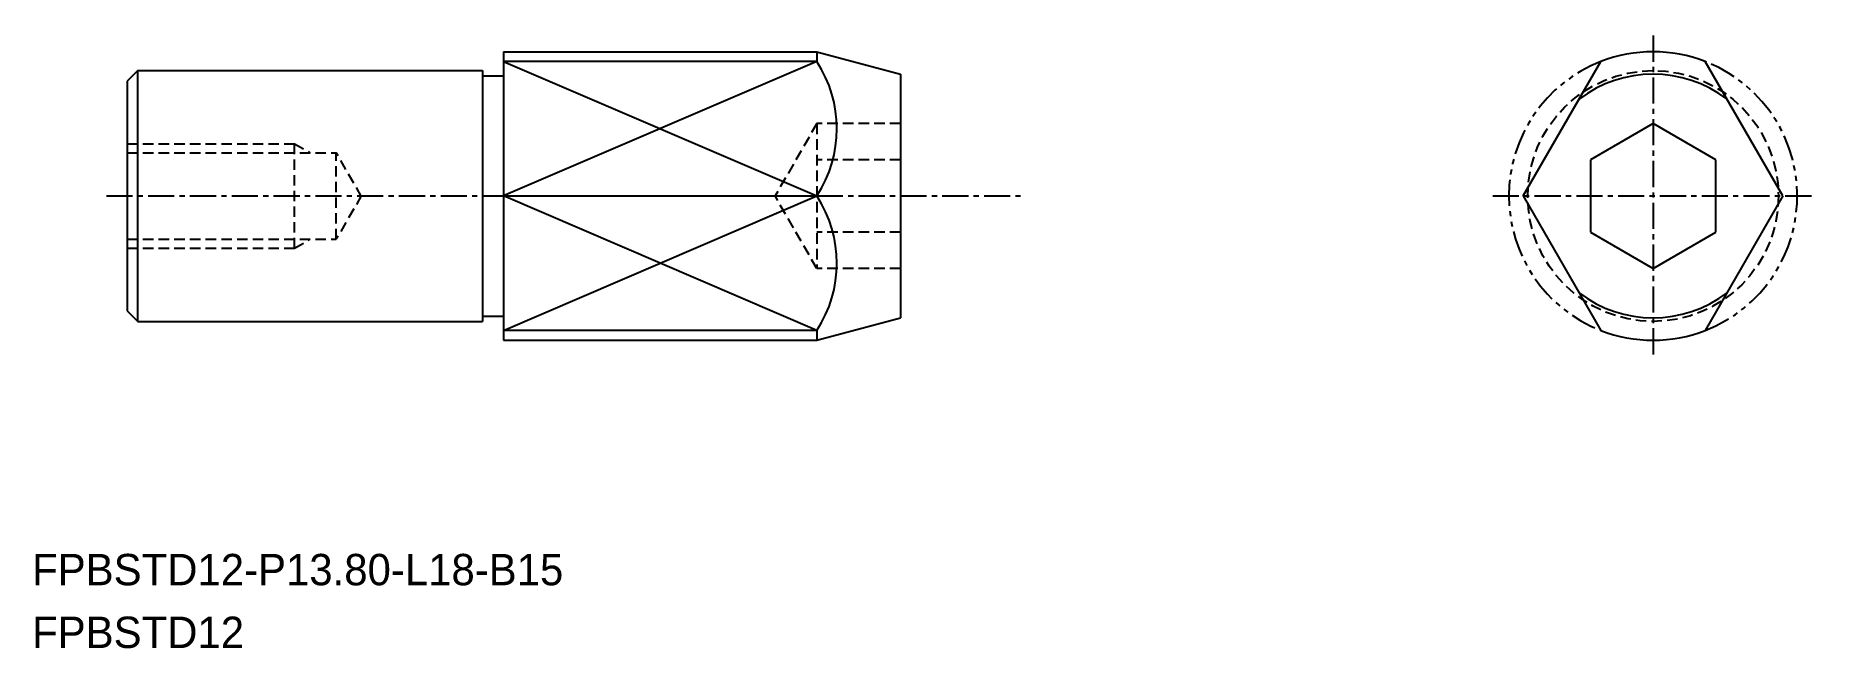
# Model space of a CAD drawing. Extents: x -1486 to -1400.9, y -650.3 to -621.
import ezdxf

# ---------------------------------------------------------------- set-up
doc = ezdxf.new("R2010")
doc.units = 0
for name, pattern in [('CENTER', [2, 1.25, -0.25, 0.25, -0.25]), ('DASHED', [0.75, 0.5, -0.25]), ('PHANTOM', [2.5, 1.25, -0.25, 0.25, -0.25, 0.25, -0.25])]:
    doc.linetypes.add(name, pattern=pattern)
doc.layers.get('0').update_dxf_attribs({"linetype": 'CONTINUOUS'})
doc.layers.add('CENTER', color=1, linetype='CENTER')

msp = doc.modelspace()

# ---------------------------------------------------------------- linework, layer by layer
at = {"color": 7, "linetype": 'CONTINUOUS'}
for p, q in [((-1463.597, -621.798), (-1463.597, -635.598)), ((-1463.597, -621.798), (-1448.597, -621.798)), ((-1448.597, -621.798), (-1444.597, -622.869)), ((-1481.097, -622.698), (-1481.597, -623.198)), ((-1481.097, -634.698), (-1481.097, -622.698)), ((-1481.097, -622.698), (-1464.597, -622.698)), ((-1464.597, -622.698), (-1464.597, -634.698)), ((-1448.597, -622.266), (-1448.597, -622.298)), ((-1414.791, -628.698), (-1411.078, -622.266)), ((-1402.365, -628.698), (-1406.078, -622.266)), ((-1481.597, -623.198), (-1481.597, -634.198)), ((-1464.597, -622.948), (-1463.597, -622.948)), ((-1444.597, -622.869), (-1444.597, -634.526)), ((-1408.578, -625.233), (-1411.578, -626.965)), ((-1405.578, -626.965), (-1408.578, -625.233)), ((-1411.578, -626.965), (-1411.578, -630.43)), ((-1405.578, -630.43), (-1405.578, -626.965)), ((-1463.597, -628.698), (-1448.597, -628.698)), ((-1414.791, -628.698), (-1411.078, -635.129)), ((-1402.365, -628.698), (-1406.078, -635.129)), ((-1411.578, -630.43), (-1408.578, -632.162)), ((-1408.578, -632.162), (-1405.578, -630.43)), ((-1481.597, -634.198), (-1481.097, -634.698)), ((-1481.097, -634.698), (-1464.597, -634.698)), ((-1464.597, -634.448), (-1463.597, -634.448)), ((-1448.597, -635.598), (-1444.597, -634.526)), ((-1463.597, -635.598), (-1448.597, -635.598))]:
    msp.add_line(p, q, dxfattribs=at)
at = {"linetype": 'CONTINUOUS'}
for p, q in [((-1448.597, -621.798), (-1448.597, -622.298)), ((-1448.597, -622.266), (-1463.597, -622.266)), ((-1448.597, -635.129), (-1463.597, -635.129)), ((-1448.597, -635.129), (-1448.597, -635.598))]:
    msp.add_line(p, q, dxfattribs=at)
at = {"color": 3, "linetype": 'CONTINUOUS'}
for p, q in [((-1463.597, -622.266), (-1448.597, -628.698)), ((-1448.597, -622.266), (-1463.597, -628.698)), ((-1448.597, -635.129), (-1463.597, -628.698)), ((-1463.597, -635.129), (-1448.597, -628.698))]:
    msp.add_line(p, q, dxfattribs=at)
at = {"color": 3, "linetype": 'DASHED'}
for p, q in [((-1448.597, -625.233), (-1450.597, -628.698)), ((-1444.597, -625.233), (-1448.597, -625.233)), ((-1448.597, -625.233), (-1448.597, -632.162)), ((-1481.597, -626.198), (-1473.597, -626.198)), ((-1473.597, -626.198), (-1472.848, -626.631)), ((-1473.597, -631.198), (-1473.597, -626.198)), ((-1481.597, -626.631), (-1471.597, -626.631)), ((-1470.385, -628.731), (-1471.597, -626.631)), ((-1471.597, -630.765), (-1471.597, -626.631)), ((-1444.597, -626.965), (-1448.597, -626.965)), ((-1470.385, -628.665), (-1471.597, -630.765)), ((-1448.597, -632.162), (-1450.597, -628.698)), ((-1444.597, -630.43), (-1448.597, -630.43)), ((-1481.597, -630.765), (-1471.597, -630.765)), ((-1481.597, -631.198), (-1473.597, -631.198)), ((-1473.597, -631.198), (-1472.848, -630.765)), ((-1444.597, -632.162), (-1448.597, -632.162))]:
    msp.add_line(p, q, dxfattribs=at)
msp.add_circle((-1408.578, -628.698), 6, dxfattribs=at)
at = {"linetype": 'CONTINUOUS'}
for start, end in [(68.75733, 111.24267), (248.75733, 291.24267)]:
    msp.add_arc((-1408.578, -628.698), 6.9, start, end, dxfattribs=at)
at = {"color": 7, "linetype": 'CONTINUOUS'}
for centre in [(-1453.524, -625.482), (-1453.524, -631.913)]:
    msp.add_arc(centre, 5.883, 326.86755, 33.13245, dxfattribs=at)
at = {"color": 3, "linetype": 'PHANTOM'}
for start, end in [(111.24267, 248.75733), (291.24267, 71.79004)]:
    msp.add_arc((-1408.578, -628.698), 6.9, start, end, dxfattribs=at)
for start, end in [(52.60016, 127.39984), (232.60016, 307.39984)]:
    msp.add_arc((-1408.578, -628.698), 5.828, start, end)
at = {"color": 7, "linetype": 'CONTINUOUS'}
msp.add_point((-1481.597, -628.698), dxfattribs=at)
at = {"layer": 'CENTER', "color": 1, "linetype": 'CENTER'}
for p, q in [((-1408.578, -621.024), (-1408.578, -636.371)), ((-1482.597, -628.698), (-1438.772, -628.698)), ((-1416.251, -628.698), (-1400.904, -628.698))]:
    msp.add_line(p, q, dxfattribs=at)

# ---------------------------------------------------------------- texts
for s, p in [('FPBSTD12-P13.80-L18-B15', (-1486.152, -647.32)), ('FPBSTD12', (-1486.152, -650.32))]:
    msp.add_text(s, height=1.5).set_placement(p)

doc.saveas('drawing.dxf')
